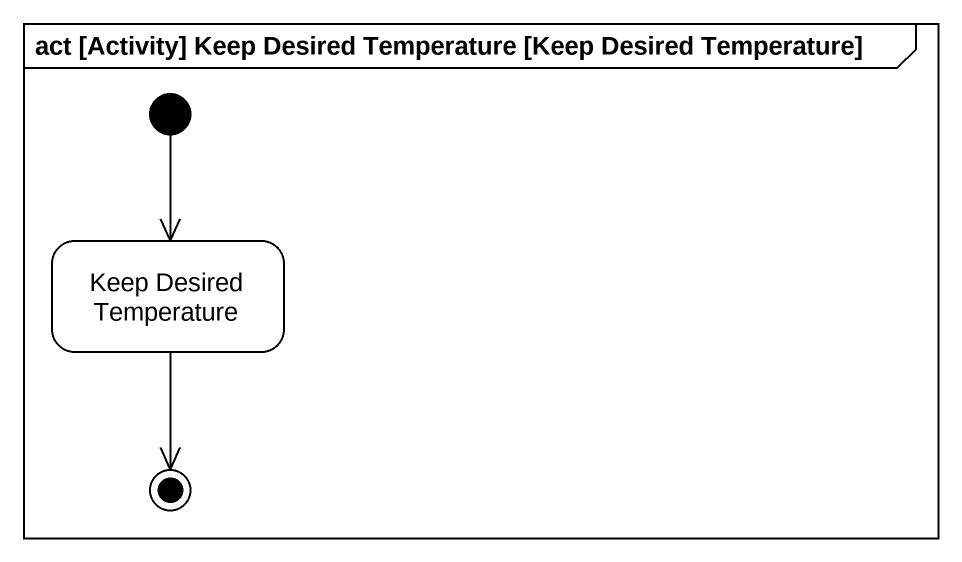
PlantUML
@startuml
mainframe act [Activity] Keep Desired Temperature [Keep Desired Temperature]
hide empty description
state "Keep Desired Temperature" as Keep_Desired_Temperature
[*] --> Keep_Desired_Temperature
Keep_Desired_Temperature --> [*]
@enduml
